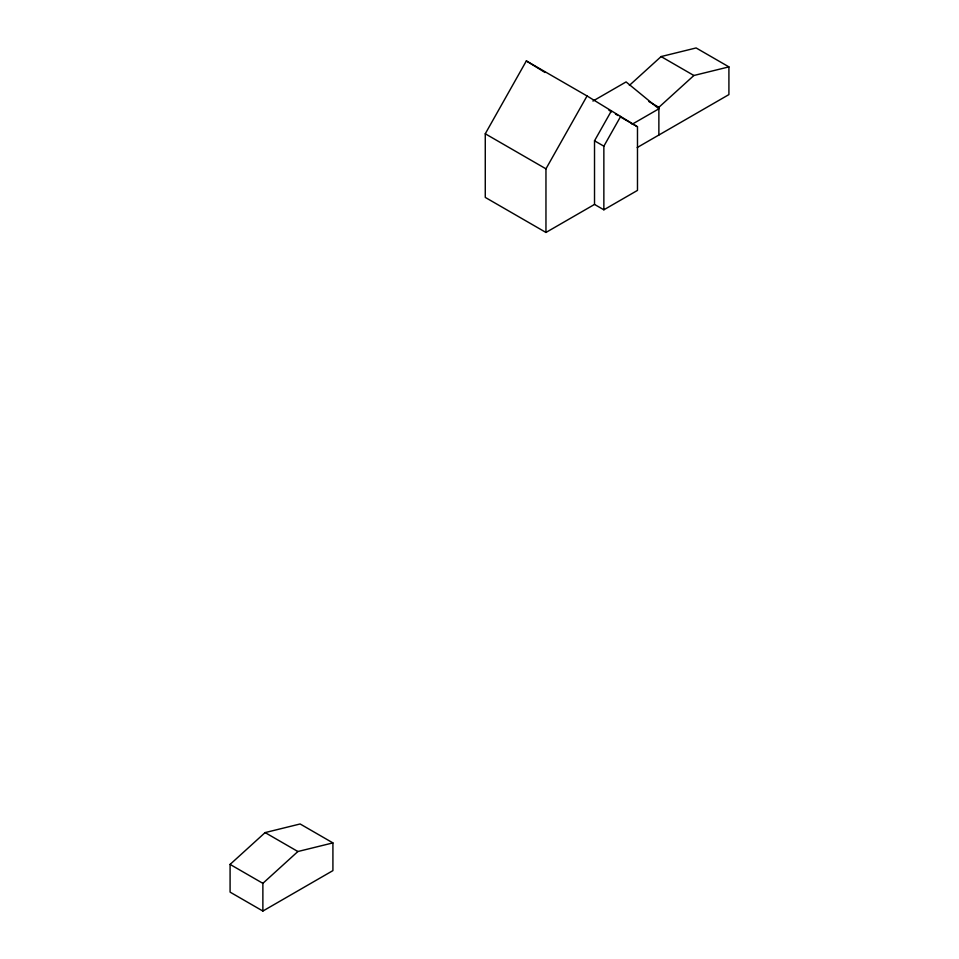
<?xml version="1.0" encoding="UTF-8"?>
<svg xmlns="http://www.w3.org/2000/svg" width="959" height="959" viewBox="0 0 959 959"><rect width="100%" height="100%" fill="white"/><g stroke="black" fill="none" stroke-linecap="round" stroke-linejoin="round"><path stroke-width="1.44" d="M485.266 133.78L526.347 60.932L587.052 95.972L637.483 126.78L637.483 190.397L603.858 209.805L594.52 204.423L545.959 232.45L485.266 197.41L485.266 133.78L545.959 168.832L545.959 232.45M545.959 168.832L587.052 95.972M594.52 204.423L594.52 140.793L611.339 110.992M603.858 209.805L603.858 146.188L620.677 116.387M629.368 85.411L661.111 56.569L696.126 47.95L728.912 66.878L728.912 94.593L637.196 147.542M658.869 135.027L658.869 107.312L693.884 75.497L728.912 66.878M230.088 864.407L265.116 832.592L300.131 823.973L332.917 842.901L332.917 870.616L262.874 911.05L230.088 892.122L230.088 864.407L262.874 883.335L262.874 911.05M262.874 883.335L297.889 851.52L332.917 842.901M592.938 101.055L626.083 81.923L658.869 108.823L632.089 124.274M661.111 56.569L693.884 75.497M648.871 101.534L658.869 107.312M608.953 110.297L611.542 111.795M615.438 114.049L618.028 115.548M620.617 117.046L637.483 126.78M594.52 140.793L603.858 146.188M265.116 832.592L297.889 851.52M526.347 60.932L545.024 72.476"/></g></svg>
